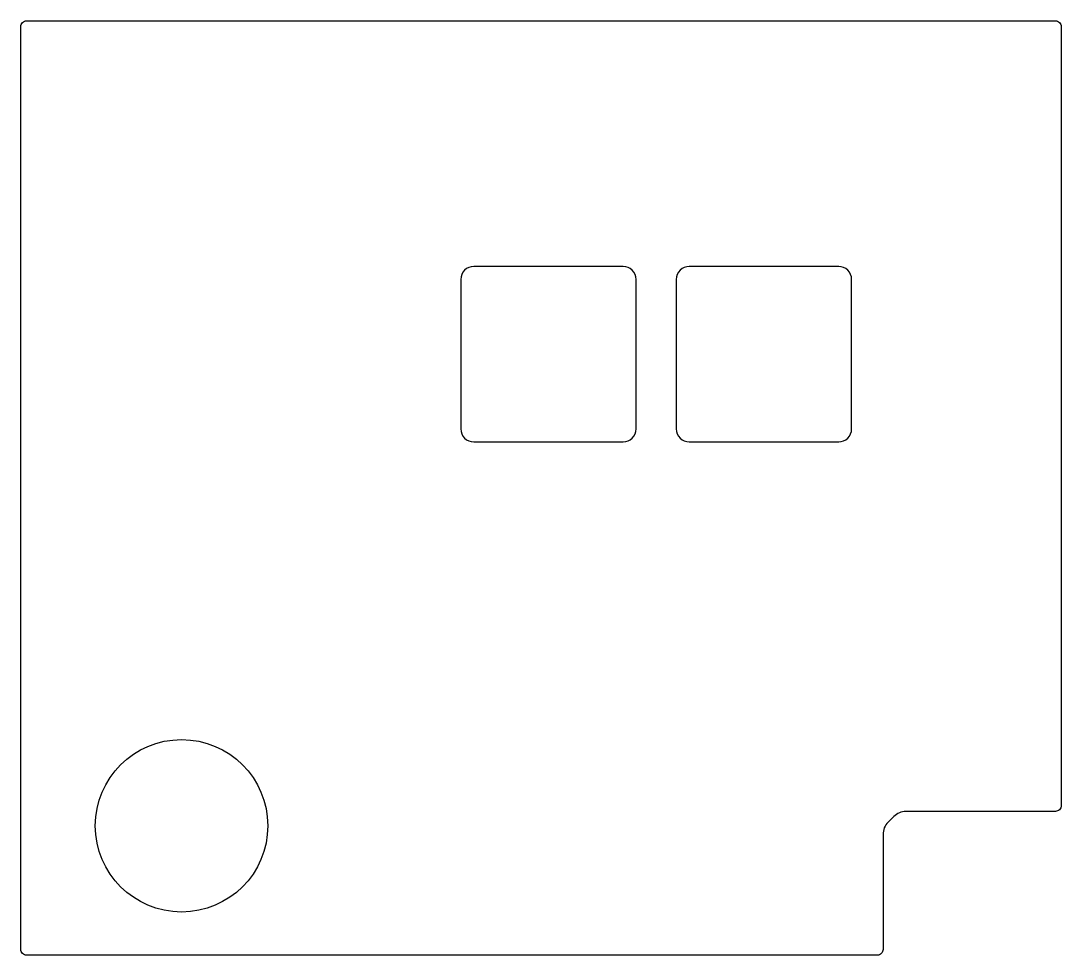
# Model space of a CAD drawing. Header units: millimetres. Extents: x 0 to 362, y 0 to 325.
import ezdxf

# ---------------------------------------------------------------- set-up
doc = ezdxf.new("R2010")
doc.units = ezdxf.units.MM
doc.layers.get('0').update_dxf_attribs({"linetype": 'CONTINUOUS'})

msp = doc.modelspace()

# ---------------------------------------------------------------- linework, layer by layer
for points in [[(298, 0), (2, 0, -0.414214), (0, 2), (0, 323, -0.414214), (2, 325), (360, 325, -0.414214), (362, 323), (362, 52, -0.414214), (360, 50), (307.99, 50, 0.198912), (303.74, 48.24), (301.76, 46.26, 0.198912), (300, 42.01), (300, 2, -0.414214)], [(209.58, 239.55), (157.58, 239.55, 0.414214), (153.08, 235.05), (153.08, 183.05, 0.414214), (157.58, 178.55), (209.58, 178.55, 0.414214), (214.08, 183.05), (214.08, 235.05, 0.414214)], [(284.58, 239.55), (232.58, 239.55, 0.414214), (228.08, 235.05), (228.08, 183.05, 0.414214), (232.58, 178.55), (284.58, 178.55, 0.414214), (289.08, 183.05), (289.08, 235.05, 0.414214)]]:
    msp.add_lwpolyline(points, format="xyb", close=True)
msp.add_circle((55.93, 45), 30)

doc.saveas('drawing.dxf')
